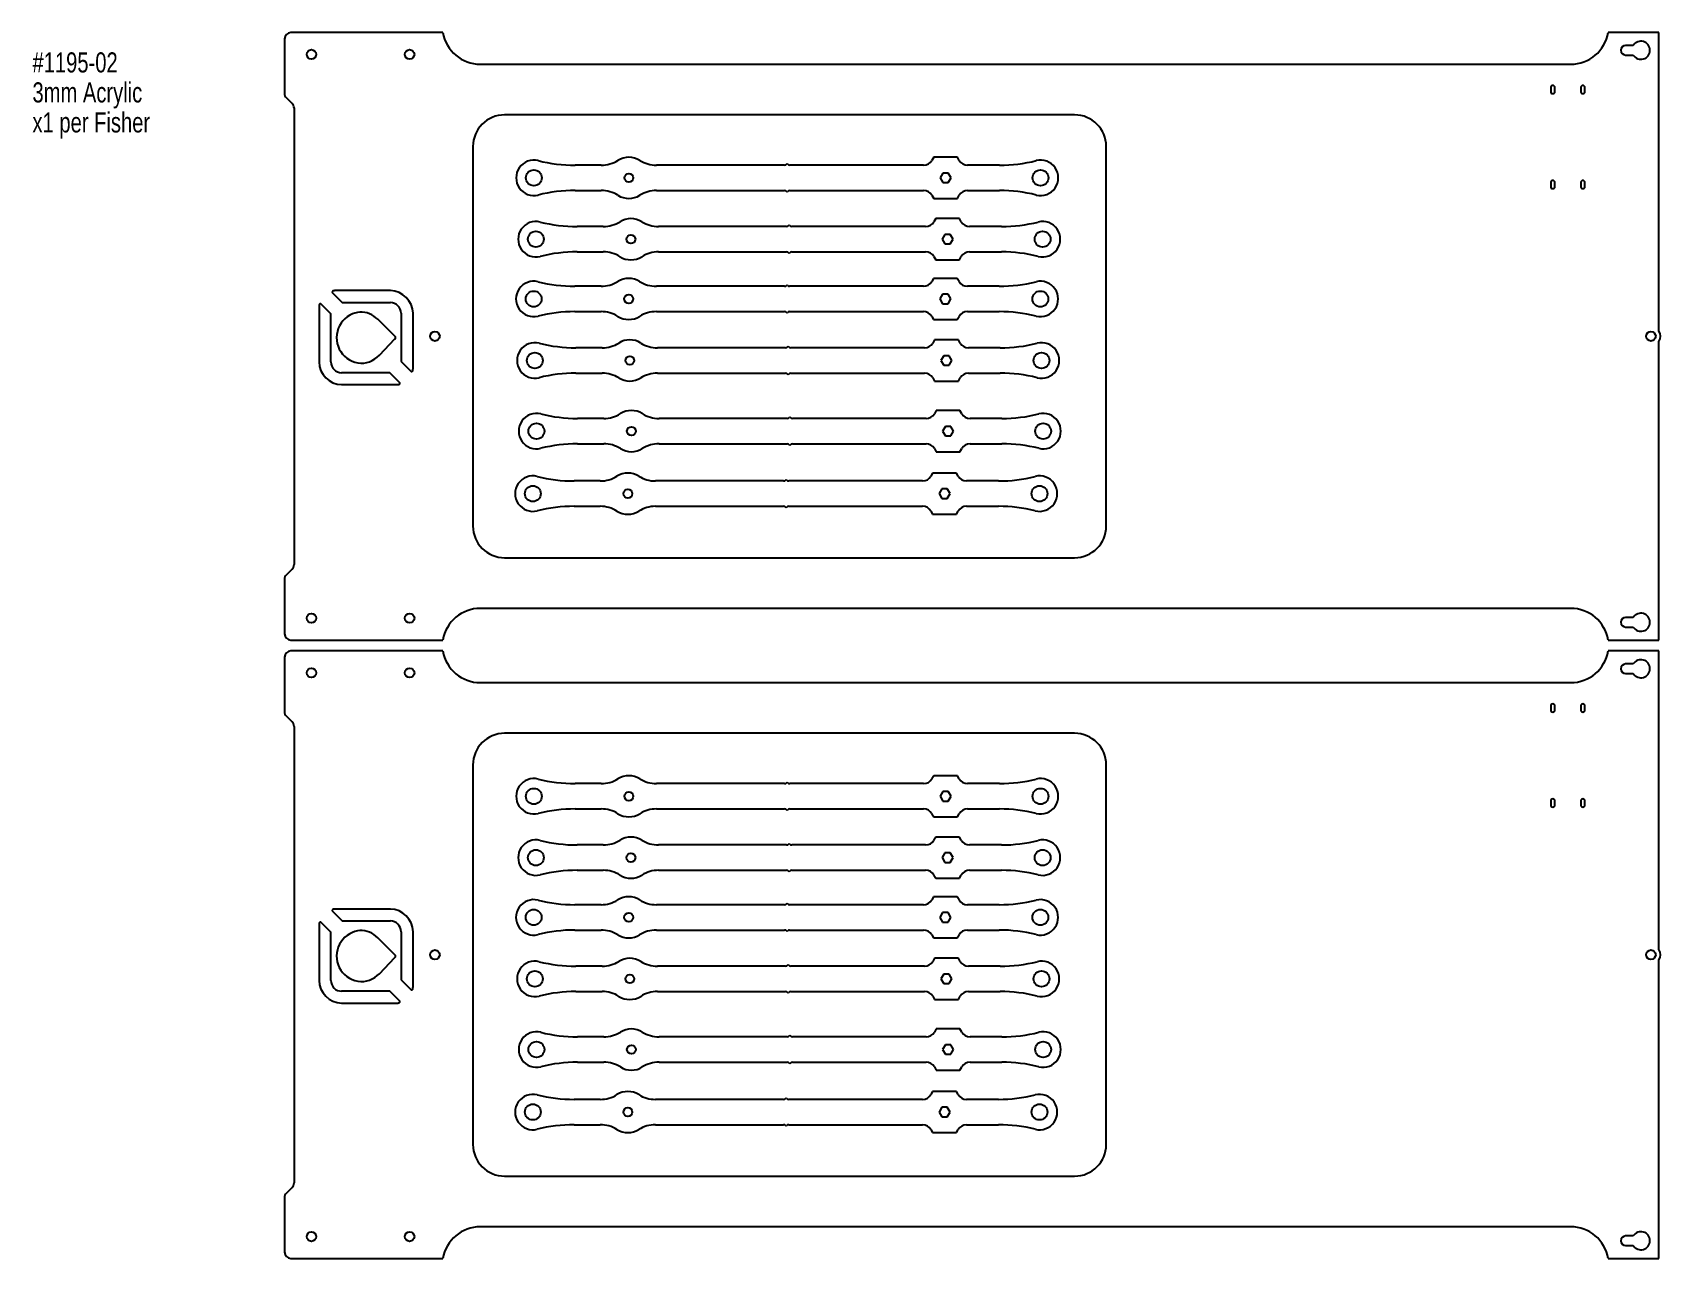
# Model space of a CAD drawing. Extents: x 23 to 537, y 6 to 393.
import ezdxf

# ---------------------------------------------------------------- set-up
doc = ezdxf.new("R2010")
doc.units = 0
doc.layers.get('0').update_dxf_attribs({"linetype": 'CONTINUOUS'})
doc.layers.add('DIMENSIONS', color=179, linetype='CONTINUOUS')
doc.styles.add('SLDTEXTSTYLE0', font='TXT', dxfattribs={"width": 0.75})

# ---------------------------------------------------------------- blocks, each defined once
blk = doc.blocks.new('SW_NOTE_0')
at = {"layer": 'DIMENSIONS', "color": 0, "char_height": 6.35, "attachment_point": 1, "style": 'SLDTEXTSTYLE0'}
for s, insert in [('#1195-02', (0, 8.19)), ('3mm Acrylic', (0, -1.28)), ('x1 per Fisher', (0, -10.75))]:
    blk.add_mtext(s, dxfattribs=dict(at, insert=insert))

msp = doc.modelspace()

# ---------------------------------------------------------------- linework, layer by layer
at = {"color": 7, "linetype": 'CONTINUOUS'}
for p, q in [((152.51, 392.65), (104.51, 392.65)), ((536.51, 392.65), (520.51, 392.65)), ((536.51, 298.38), (536.51, 392.65)), ((102.51, 390.65), (102.51, 373.47)), ((528.43, 388.55), (526.01, 388.55)), ((526.01, 385.55), (528.43, 385.55)), ((164.34, 382.65), (508.68, 382.65)), ((502.36, 375.3), (502.36, 374)), ((503.66, 374), (503.66, 375.3)), ((511.86, 375.3), (511.86, 374)), ((513.16, 374), (513.16, 375.3)), ((103.09, 372.06), (104.92, 370.23)), ((105.51, 368.82), (105.51, 224.63)), ((352.01, 366.65), (172.01, 366.65)), ((162.01, 356.65), (162.01, 236.81)), ((362.01, 236.81), (362.01, 356.65)), ((202.53, 350.76), (194.26, 350.76)), ((260.45, 350.76), (219.99, 350.76)), ((261.26, 351.16), (261.15, 351.05)), ((261.37, 351.05), (261.26, 351.16)), ((304.33, 350.76), (262.07, 350.76)), ((307.51, 353.26), (306.93, 352.26)), ((315.01, 353.26), (307.51, 353.26)), ((315.59, 352.26), (315.01, 353.26)), ((328.26, 350.76), (318.19, 350.76)), ((310.39, 348.26), (309.53, 346.76)), ((309.53, 346.76), (310.39, 345.26)), ((312.13, 348.26), (310.39, 348.26)), ((310.39, 345.26), (312.13, 345.26)), ((312.99, 346.76), (312.13, 348.26)), ((312.13, 345.26), (312.99, 346.76)), ((502.36, 345.3), (502.36, 344)), ((503.66, 344), (503.66, 345.3)), ((511.86, 345.3), (511.86, 344)), ((513.16, 344), (513.16, 345.3)), ((194.26, 342.76), (202.53, 342.76)), ((219.99, 342.76), (260.45, 342.76)), ((261.15, 342.47), (261.26, 342.36)), ((261.26, 342.36), (261.37, 342.47)), ((262.07, 342.76), (304.33, 342.76)), ((306.93, 341.26), (307.51, 340.26)), ((307.51, 340.26), (315.01, 340.26)), ((315.01, 340.26), (315.59, 341.26)), ((318.19, 342.76), (328.26, 342.76)), ((203.17, 331.38), (194.9, 331.38)), ((261.08, 331.38), (220.63, 331.38)), ((261.9, 331.78), (261.79, 331.67)), ((262, 331.67), (261.9, 331.78)), ((304.97, 331.38), (262.71, 331.38)), ((308.14, 333.88), (307.57, 332.88)), ((315.65, 333.88), (308.14, 333.88)), ((316.23, 332.88), (315.65, 333.88)), ((328.9, 331.38), (318.83, 331.38)), ((311.03, 328.88), (310.17, 327.38)), ((310.17, 327.38), (311.03, 325.88)), ((312.76, 328.88), (311.03, 328.88)), ((311.03, 325.88), (312.76, 325.88)), ((313.63, 327.38), (312.76, 328.88)), ((312.76, 325.88), (313.63, 327.38)), ((194.9, 323.38), (203.17, 323.38)), ((220.63, 323.38), (261.08, 323.38)), ((261.79, 323.08), (261.9, 322.98)), ((261.9, 322.98), (262, 323.08)), ((262.71, 323.38), (304.97, 323.38)), ((307.57, 321.88), (308.14, 320.88)), ((308.14, 320.88), (315.65, 320.88)), ((315.65, 320.88), (316.23, 321.88)), ((318.83, 323.38), (328.9, 323.38)), ((307.45, 315.02), (306.88, 314.02)), ((314.96, 315.02), (307.45, 315.02)), ((315.54, 314.02), (314.96, 315.02)), ((117.68, 310.43), (120.6, 307.51)), ((135.94, 311.14), (118.45, 311.14)), ((202.48, 312.52), (194.21, 312.52)), ((260.39, 312.52), (219.94, 312.52)), ((261.21, 312.92), (261.1, 312.81)), ((261.31, 312.81), (261.21, 312.92)), ((304.28, 312.52), (262.02, 312.52)), ((310.34, 310.02), (309.48, 308.52)), ((309.48, 308.52), (310.34, 307.02)), ((312.07, 310.02), (310.34, 310.02)), ((312.94, 308.52), (312.07, 310.02)), ((312.07, 307.02), (312.94, 308.52)), ((328.21, 312.52), (318.14, 312.52)), ((113.41, 306.1), (113.41, 288.61)), ((117.04, 303.95), (114.12, 306.88)), ((117.15, 288.61), (117.15, 303.69)), ((120.86, 307.39), (135.94, 307.4)), ((139.35, 303.99), (139.35, 288.91)), ((143.09, 286.5), (143.09, 303.99)), ((194.21, 304.52), (202.48, 304.52)), ((219.94, 304.52), (260.39, 304.52)), ((261.1, 304.23), (261.21, 304.12)), ((261.21, 304.12), (261.31, 304.23)), ((262.02, 304.52), (304.28, 304.52)), ((310.34, 307.02), (312.07, 307.02)), ((318.14, 304.52), (328.21, 304.52)), ((137.38, 296.73), (132.53, 301.58)), ((306.88, 303.02), (307.45, 302.02)), ((307.45, 302.02), (314.96, 302.02)), ((314.96, 302.02), (315.54, 303.02)), ((132.53, 290.72), (137.38, 295.87)), ((202.82, 293.09), (194.55, 293.09)), ((260.74, 293.09), (220.28, 293.09)), ((261.55, 293.49), (261.45, 293.39)), ((261.66, 293.39), (261.55, 293.49)), ((304.62, 293.09), (262.37, 293.09)), ((307.8, 295.59), (307.22, 294.59)), ((315.31, 295.59), (307.8, 295.59)), ((315.88, 294.59), (315.31, 295.59)), ((328.55, 293.09), (318.48, 293.09)), ((536.51, 200.81), (536.51, 295.07)), ((139.46, 288.65), (142.39, 285.72)), ((310.69, 290.59), (309.82, 289.09)), ((309.82, 289.09), (310.69, 287.59)), ((312.42, 290.59), (310.69, 290.59)), ((313.28, 289.09), (312.42, 290.59)), ((312.42, 287.59), (313.28, 289.09)), ((135.64, 285.2), (120.56, 285.2)), ((138.82, 282.17), (135.9, 285.09)), ((194.55, 285.09), (202.82, 285.09)), ((220.28, 285.09), (260.74, 285.09)), ((261.45, 284.8), (261.55, 284.69)), ((261.55, 284.69), (261.66, 284.8)), ((262.37, 285.09), (304.62, 285.09)), ((307.22, 283.59), (307.8, 282.59)), ((310.69, 287.59), (312.42, 287.59)), ((315.31, 282.59), (315.88, 283.59)), ((318.48, 285.09), (328.55, 285.09)), ((120.56, 281.46), (138.05, 281.46)), ((307.8, 282.59), (315.31, 282.59)), ((308.31, 273.28), (307.73, 272.28)), ((315.82, 273.28), (308.31, 273.28)), ((316.39, 272.28), (315.82, 273.28)), ((203.33, 270.78), (195.06, 270.78)), ((261.25, 270.78), (220.79, 270.78)), ((262.06, 271.18), (261.96, 271.07)), ((262.17, 271.07), (262.06, 271.18)), ((305.13, 270.78), (262.88, 270.78)), ((311.2, 268.28), (310.33, 266.78)), ((312.93, 268.28), (311.2, 268.28)), ((313.79, 266.78), (312.93, 268.28)), ((329.06, 270.78), (318.99, 270.78)), ((195.06, 262.78), (203.33, 262.78)), ((220.79, 262.78), (261.25, 262.78)), ((261.96, 262.49), (262.06, 262.38)), ((262.06, 262.38), (262.17, 262.49)), ((262.88, 262.78), (305.13, 262.78)), ((310.33, 266.78), (311.2, 265.28)), ((311.2, 265.28), (312.93, 265.28)), ((312.93, 265.28), (313.79, 266.78)), ((318.99, 262.78), (329.06, 262.78)), ((307.73, 261.28), (308.31, 260.28)), ((308.31, 260.28), (315.82, 260.28)), ((315.82, 260.28), (316.39, 261.28)), ((307.18, 253.53), (306.61, 252.53)), ((314.69, 253.53), (307.18, 253.53)), ((315.27, 252.53), (314.69, 253.53)), ((202.2, 251.03), (193.93, 251.03)), ((260.12, 251.03), (219.67, 251.03)), ((260.94, 251.43), (260.83, 251.33)), ((261.04, 251.33), (260.94, 251.43)), ((304.01, 251.03), (261.75, 251.03)), ((310.07, 248.53), (309.2, 247.03)), ((309.2, 247.03), (310.07, 245.53)), ((311.8, 248.53), (310.07, 248.53)), ((312.67, 247.03), (311.8, 248.53)), ((311.8, 245.53), (312.67, 247.03)), ((327.94, 251.03), (317.86, 251.03)), ((193.93, 243.03), (202.2, 243.03)), ((219.67, 243.03), (260.12, 243.03)), ((260.83, 242.74), (260.94, 242.63)), ((260.94, 242.63), (261.04, 242.74)), ((261.75, 243.03), (304.01, 243.03)), ((310.07, 245.53), (311.8, 245.53)), ((317.86, 243.03), (327.94, 243.03)), ((306.61, 241.53), (307.18, 240.53)), ((307.18, 240.53), (314.69, 240.53)), ((314.69, 240.53), (315.27, 241.53)), ((172.01, 226.81), (352.01, 226.81)), ((104.92, 223.22), (103.09, 221.39)), ((102.51, 219.98), (102.51, 202.81)), ((508.68, 210.81), (164.34, 210.81)), ((528.43, 207.91), (526.01, 207.91)), ((104.51, 200.81), (152.51, 200.81)), ((520.51, 200.81), (536.51, 200.81)), ((526.01, 204.91), (528.43, 204.91)), ((102.51, 195.34), (102.51, 178.17)), ((152.51, 197.34), (104.51, 197.34)), ((536.51, 197.34), (520.51, 197.34)), ((536.51, 103.08), (536.51, 197.34)), ((528.43, 193.24), (526.01, 193.24)), ((526.01, 190.24), (528.43, 190.24)), ((164.34, 187.34), (508.68, 187.34)), ((502.36, 179.99), (502.36, 178.69)), ((503.66, 178.69), (503.66, 179.99)), ((511.86, 179.99), (511.86, 178.69)), ((513.16, 178.69), (513.16, 179.99)), ((103.09, 176.76), (104.92, 174.93)), ((105.51, 173.52), (105.51, 29.33)), ((352.01, 171.34), (172.01, 171.34)), ((162.01, 161.34), (162.01, 41.5)), ((362.01, 41.5), (362.01, 161.34)), ((202.53, 155.46), (194.26, 155.46)), ((260.45, 155.46), (219.99, 155.46)), ((261.26, 155.86), (261.15, 155.75)), ((261.37, 155.75), (261.26, 155.86)), ((304.33, 155.46), (262.07, 155.46)), ((307.51, 157.96), (306.93, 156.96)), ((315.01, 157.96), (307.51, 157.96)), ((315.59, 156.96), (315.01, 157.96)), ((328.26, 155.46), (318.19, 155.46)), ((310.39, 152.96), (309.53, 151.46)), ((309.53, 151.46), (310.39, 149.96)), ((312.13, 152.96), (310.39, 152.96)), ((310.39, 149.96), (312.13, 149.96)), ((312.99, 151.46), (312.13, 152.96)), ((312.13, 149.96), (312.99, 151.46)), ((502.36, 149.99), (502.36, 148.69)), ((503.66, 148.69), (503.66, 149.99)), ((511.86, 149.99), (511.86, 148.69)), ((513.16, 148.69), (513.16, 149.99)), ((194.26, 147.46), (202.53, 147.46)), ((219.99, 147.46), (260.45, 147.46)), ((261.15, 147.16), (261.26, 147.06)), ((261.26, 147.06), (261.37, 147.16)), ((262.07, 147.46), (304.33, 147.46)), ((306.93, 145.96), (307.51, 144.96)), ((307.51, 144.96), (315.01, 144.96)), ((315.01, 144.96), (315.59, 145.96)), ((318.19, 147.46), (328.26, 147.46)), ((203.17, 136.08), (194.9, 136.08)), ((261.08, 136.08), (220.63, 136.08)), ((261.9, 136.48), (261.79, 136.37)), ((262, 136.37), (261.9, 136.48)), ((304.97, 136.08), (262.71, 136.08)), ((308.14, 138.58), (307.57, 137.58)), ((315.65, 138.58), (308.14, 138.58)), ((316.23, 137.58), (315.65, 138.58)), ((328.9, 136.08), (318.83, 136.08)), ((311.03, 133.58), (310.17, 132.08)), ((310.17, 132.08), (311.03, 130.58)), ((312.76, 133.58), (311.03, 133.58)), ((311.03, 130.58), (312.76, 130.58)), ((313.63, 132.08), (312.76, 133.58)), ((312.76, 130.58), (313.63, 132.08)), ((194.9, 128.08), (203.17, 128.08)), ((220.63, 128.08), (261.08, 128.08)), ((261.79, 127.78), (261.9, 127.68)), ((261.9, 127.68), (262, 127.78)), ((262.71, 128.08), (304.97, 128.08)), ((307.57, 126.58), (308.14, 125.58)), ((308.14, 125.58), (315.65, 125.58)), ((315.65, 125.58), (316.23, 126.58)), ((318.83, 128.08), (328.9, 128.08)), ((307.45, 119.72), (306.88, 118.72)), ((314.96, 119.72), (307.45, 119.72)), ((315.54, 118.72), (314.96, 119.72)), ((117.68, 115.13), (120.6, 112.2)), ((135.94, 115.84), (118.45, 115.83)), ((202.48, 117.22), (194.21, 117.22)), ((260.39, 117.22), (219.94, 117.22)), ((261.21, 117.62), (261.1, 117.51)), ((261.31, 117.51), (261.21, 117.62)), ((304.28, 117.22), (262.02, 117.22)), ((310.34, 114.72), (309.48, 113.22)), ((309.48, 113.22), (310.34, 111.72)), ((312.07, 114.72), (310.34, 114.72)), ((312.94, 113.22), (312.07, 114.72)), ((312.07, 111.72), (312.94, 113.22)), ((328.21, 117.22), (318.14, 117.22)), ((113.41, 110.8), (113.41, 93.31)), ((117.04, 108.65), (114.12, 111.58)), ((117.15, 93.31), (117.15, 108.39)), ((120.86, 112.09), (135.94, 112.09)), ((139.35, 108.69), (139.35, 93.61)), ((143.09, 91.2), (143.09, 108.69)), ((194.21, 109.22), (202.48, 109.22)), ((219.94, 109.22), (260.39, 109.22)), ((261.1, 108.93), (261.21, 108.82)), ((261.21, 108.82), (261.31, 108.93)), ((262.02, 109.22), (304.28, 109.22)), ((310.34, 111.72), (312.07, 111.72)), ((318.14, 109.22), (328.21, 109.22)), ((137.38, 101.42), (132.53, 106.28)), ((306.88, 107.72), (307.45, 106.72)), ((307.45, 106.72), (314.96, 106.72)), ((314.96, 106.72), (315.54, 107.72)), ((132.53, 95.42), (137.38, 100.57)), ((202.82, 97.79), (194.55, 97.79)), ((260.74, 97.79), (220.28, 97.79)), ((261.55, 98.19), (261.45, 98.09)), ((261.66, 98.09), (261.55, 98.19)), ((304.62, 97.79), (262.37, 97.79)), ((307.8, 100.29), (307.22, 99.29)), ((315.31, 100.29), (307.8, 100.29)), ((315.88, 99.29), (315.31, 100.29)), ((328.55, 97.79), (318.48, 97.79)), ((536.51, 5.5), (536.51, 99.77)), ((139.46, 93.35), (142.39, 90.42)), ((310.69, 95.29), (309.82, 93.79)), ((309.82, 93.79), (310.69, 92.29)), ((312.42, 95.29), (310.69, 95.29)), ((313.28, 93.79), (312.42, 95.29)), ((312.42, 92.29), (313.28, 93.79)), ((135.64, 89.9), (120.56, 89.9)), ((138.82, 86.87), (135.9, 89.79)), ((194.55, 89.79), (202.82, 89.79)), ((220.28, 89.79), (260.74, 89.79)), ((261.45, 89.5), (261.55, 89.39)), ((261.55, 89.39), (261.66, 89.5)), ((262.37, 89.79), (304.62, 89.79)), ((307.22, 88.29), (307.8, 87.29)), ((310.69, 92.29), (312.42, 92.29)), ((315.31, 87.29), (315.88, 88.29)), ((318.48, 89.79), (328.55, 89.79)), ((120.56, 86.16), (138.05, 86.16)), ((307.8, 87.29), (315.31, 87.29)), ((308.31, 77.98), (307.73, 76.98)), ((315.82, 77.98), (308.31, 77.98)), ((316.39, 76.98), (315.82, 77.98)), ((203.33, 75.48), (195.06, 75.48)), ((261.25, 75.48), (220.79, 75.48)), ((262.06, 75.88), (261.96, 75.77)), ((262.17, 75.77), (262.06, 75.88)), ((305.13, 75.48), (262.88, 75.48)), ((311.2, 72.98), (310.33, 71.48)), ((312.93, 72.98), (311.2, 72.98)), ((313.79, 71.48), (312.93, 72.98)), ((329.06, 75.48), (318.99, 75.48)), ((195.06, 67.48), (203.33, 67.48)), ((220.79, 67.48), (261.25, 67.48)), ((261.96, 67.18), (262.06, 67.08)), ((262.06, 67.08), (262.17, 67.18)), ((262.88, 67.48), (305.13, 67.48)), ((310.33, 71.48), (311.2, 69.98)), ((311.2, 69.98), (312.93, 69.98)), ((312.93, 69.98), (313.79, 71.48)), ((318.99, 67.48), (329.06, 67.48)), ((307.73, 65.98), (308.31, 64.98)), ((308.31, 64.98), (315.82, 64.98)), ((315.82, 64.98), (316.39, 65.98)), ((307.18, 58.23), (306.61, 57.23)), ((314.69, 58.23), (307.18, 58.23)), ((315.27, 57.23), (314.69, 58.23)), ((202.2, 55.73), (193.93, 55.73)), ((260.12, 55.73), (219.67, 55.73)), ((260.94, 56.13), (260.83, 56.03)), ((261.04, 56.03), (260.94, 56.13)), ((304.01, 55.73), (261.75, 55.73)), ((310.07, 53.23), (309.2, 51.73)), ((309.2, 51.73), (310.07, 50.23)), ((311.8, 53.23), (310.07, 53.23)), ((312.67, 51.73), (311.8, 53.23)), ((311.8, 50.23), (312.67, 51.73)), ((327.94, 55.73), (317.86, 55.73)), ((193.93, 47.73), (202.2, 47.73)), ((219.67, 47.73), (260.12, 47.73)), ((260.83, 47.44), (260.94, 47.33)), ((260.94, 47.33), (261.04, 47.44)), ((261.75, 47.73), (304.01, 47.73)), ((310.07, 50.23), (311.8, 50.23)), ((317.86, 47.73), (327.94, 47.73)), ((306.61, 46.23), (307.18, 45.23)), ((307.18, 45.23), (314.69, 45.23)), ((314.69, 45.23), (315.27, 46.23)), ((172.01, 31.5), (352.01, 31.5)), ((104.92, 27.92), (103.09, 26.09)), ((102.51, 24.68), (102.51, 7.5)), ((508.68, 15.5), (164.34, 15.5)), ((528.43, 12.6), (526.01, 12.6)), ((104.51, 5.5), (152.51, 5.5)), ((520.51, 5.5), (536.51, 5.5)), ((526.01, 9.6), (528.43, 9.6))]:
    msp.add_line(p, q, dxfattribs=at)
at = {"color": 7, "linetype": 'CONTINUOUS', "flags": 128}
for points in [[(118.45, 311.14), (118.19, 311.13), (117.94, 311.08), (117.81, 311.05), (117.7, 310.98), (117.62, 310.88), (117.58, 310.75), (117.59, 310.58), (117.68, 310.43)], [(114.12, 306.88), (113.97, 306.96), (113.79, 306.97), (113.67, 306.93), (113.57, 306.85), (113.5, 306.74), (113.46, 306.61), (113.42, 306.36), (113.41, 306.1)], [(132.53, 301.58), (131.95, 302.1), (131.34, 302.59), (130.71, 303.06), (130.05, 303.48), (129.35, 303.83), (128.62, 304.1), (127.86, 304.28), (127.07, 304.36), (126.29, 304.34), (125.51, 304.23), (124.74, 304.04), (123.99, 303.78), (123.14, 303.36), (122.34, 302.84), (121.6, 302.25), (120.94, 301.57), (120.37, 300.82), (119.88, 300.01), (119.49, 299.15), (119.2, 298.25), (119.02, 297.32), (118.96, 296.38), (119.01, 295.43), (119.17, 294.49), (119.44, 293.58), (119.81, 292.7), (120.28, 291.88), (120.84, 291.12), (121.49, 290.44), (122.22, 289.83), (123.01, 289.3), (123.86, 288.88), (124.76, 288.55), (125.68, 288.34), (126.62, 288.24), (127.56, 288.28), (128.48, 288.44), (129.38, 288.71), (130.24, 289.1), (131.05, 289.57), (131.8, 290.13), (132.53, 290.72)], [(142.39, 285.72), (142.54, 285.64), (142.71, 285.62), (142.83, 285.67), (142.93, 285.75), (143, 285.86), (143.04, 285.98), (143.08, 286.24), (143.09, 286.5)], [(138.05, 281.46), (138.31, 281.47), (138.56, 281.52), (138.69, 281.55), (138.8, 281.62), (138.88, 281.72), (138.92, 281.85), (138.91, 282.02), (138.82, 282.17)], [(118.45, 115.83), (118.19, 115.83), (117.94, 115.78), (117.81, 115.74), (117.7, 115.68), (117.62, 115.58), (117.58, 115.45), (117.59, 115.28), (117.68, 115.13)], [(114.12, 111.58), (113.97, 111.66), (113.79, 111.67), (113.67, 111.63), (113.57, 111.55), (113.5, 111.44), (113.46, 111.31), (113.42, 111.06), (113.41, 110.8)], [(132.53, 106.28), (131.95, 106.8), (131.34, 107.29), (130.71, 107.76), (130.05, 108.18), (129.35, 108.53), (128.62, 108.8), (127.86, 108.98), (127.07, 109.05), (126.29, 109.04), (125.51, 108.93), (124.74, 108.74), (123.99, 108.47), (123.14, 108.06), (122.34, 107.54), (121.6, 106.94), (120.94, 106.27), (120.37, 105.52), (119.88, 104.71), (119.49, 103.85), (119.2, 102.95), (119.02, 102.02), (118.96, 101.07), (119.01, 100.13), (119.17, 99.19), (119.44, 98.28), (119.81, 97.4), (120.28, 96.58), (120.84, 95.82), (121.49, 95.13), (122.22, 94.53), (123.01, 94), (123.86, 93.58), (124.76, 93.25), (125.68, 93.04), (126.62, 92.94), (127.56, 92.98), (128.48, 93.14), (129.38, 93.41), (130.24, 93.79), (131.05, 94.27), (131.8, 94.83), (132.53, 95.42)], [(142.39, 90.42), (142.54, 90.33), (142.71, 90.32), (142.83, 90.37), (142.93, 90.45), (143, 90.56), (143.04, 90.68), (143.08, 90.94), (143.09, 91.2)], [(138.05, 86.16), (138.31, 86.17), (138.56, 86.22), (138.69, 86.25), (138.8, 86.32), (138.88, 86.42), (138.92, 86.54), (138.91, 86.72), (138.82, 86.87)]]:
    msp.add_lwpolyline(points, dxfattribs=at)
at = {"color": 7, "linetype": 'CONTINUOUS'}
for centre, radius in [((111.01, 385.75), 1.5), ((142.01, 385.75), 1.5), ((181.26, 346.76), 2.5), ((211.26, 346.76), 1.4), ((341.26, 346.76), 2.5), ((181.9, 327.38), 2.5), ((341.9, 327.38), 2.5), ((211.9, 327.38), 1.4), ((181.21, 308.52), 2.5), ((211.21, 308.52), 1.4), ((341.21, 308.52), 2.5), ((150.01, 296.73), 1.5), ((534.01, 296.73), 1.5), ((181.55, 289.09), 2.5), ((211.55, 289.09), 1.4), ((341.55, 289.09), 2.5), ((182.06, 266.78), 2.5), ((212.06, 266.78), 1.4), ((342.06, 266.78), 2.5), ((180.94, 247.03), 2.5), ((210.94, 247.03), 1.4), ((340.94, 247.03), 2.5), ((111.01, 207.71), 1.5), ((142.01, 207.71), 1.5), ((111.01, 190.44), 1.5), ((142.01, 190.44), 1.5), ((181.26, 151.46), 2.5), ((211.26, 151.46), 1.4), ((341.26, 151.46), 2.5), ((181.9, 132.08), 2.5), ((341.9, 132.08), 2.5), ((211.9, 132.08), 1.4), ((181.21, 113.22), 2.5), ((211.21, 113.22), 1.4), ((341.21, 113.22), 2.5), ((150.01, 101.42), 1.5), ((534.01, 101.42), 1.5), ((181.55, 93.79), 2.5), ((211.55, 93.79), 1.4), ((341.55, 93.79), 2.5), ((182.06, 71.48), 2.5), ((212.06, 71.48), 1.4), ((342.06, 71.48), 2.5), ((180.94, 51.73), 2.5), ((210.94, 51.73), 1.4), ((340.94, 51.73), 2.5), ((111.01, 12.4), 1.5), ((142.01, 12.4), 1.5)]:
    msp.add_circle(centre, radius, dxfattribs=at)
for centre, radius, start, end in [((104.51, 390.65), 2, 90, 180), ((164.34, 394.65), 12, 189.5941, 270), ((508.68, 394.65), 12, 270, 350.4059), ((526.01, 387.05), 1.5, 90, 270), ((530.85, 387.05), 2.85, 211.7569, 148.2431), ((503.01, 375.3), 0.65, 0, 180), ((512.51, 375.3), 0.65, 0, 180), ((104.51, 373.47), 2, 180, 225), ((103.51, 368.82), 2, 0, 45), ((503.01, 374), 0.65, 180, 0), ((512.51, 374), 0.65, 180, 0), ((172.01, 356.65), 10, 90, 180), ((352.01, 356.65), 10, 0, 90), ((181.26, 346.76), 5.6, 75.9654, 284.0346), ((194.26, 398.76), 48, 255.9654, 270), ((202.53, 360.76), 10, 270, 301.9527), ((211.26, 346.76), 6.5, 58.0473, 121.9527), ((219.99, 360.76), 10, 238.0473, 270), ((260.45, 351.76), 1, 270, 315), ((262.07, 351.76), 1, 225, 270), ((304.33, 353.76), 3, 270, 330), ((318.19, 353.76), 3, 210, 270), ((328.26, 398.76), 48, 270, 284.0346), ((341.26, 346.76), 5.6, 255.9654, 104.0346), ((503.01, 345.3), 0.65, 0, 180), ((512.51, 345.3), 0.65, 0, 180), ((194.26, 294.76), 48, 90, 104.0346), ((202.53, 332.76), 10, 58.0473, 90), ((211.26, 346.76), 6.5, 238.0473, 301.9527), ((219.99, 332.76), 10, 90, 121.9527), ((260.45, 341.76), 1, 45, 90), ((262.07, 341.76), 1, 90, 135), ((304.33, 339.76), 3, 30, 90), ((318.19, 339.76), 3, 90, 150), ((328.26, 294.76), 48, 75.9654, 90), ((503.01, 344), 0.65, 180, 0), ((512.51, 344), 0.65, 180, 0), ((181.9, 327.38), 5.6, 75.9654, 284.0346), ((194.9, 379.38), 48, 255.9654, 270), ((203.17, 341.38), 10, 270, 301.9527), ((211.9, 327.38), 6.5, 58.0473, 121.9527), ((220.63, 341.38), 10, 238.0473, 270), ((261.08, 332.38), 1, 270, 315), ((262.71, 332.38), 1, 225, 270), ((304.97, 334.38), 3, 270, 330), ((318.83, 334.38), 3, 210, 270), ((328.9, 379.38), 48, 270, 284.0346), ((341.9, 327.38), 5.6, 255.9654, 104.0346), ((194.9, 275.38), 48, 90, 104.0346), ((203.17, 313.38), 10, 58.0473, 90), ((211.9, 327.38), 6.5, 238.0473, 301.9527), ((220.63, 313.38), 10, 90, 121.9527), ((261.08, 322.38), 1, 45, 90), ((262.71, 322.38), 1, 90, 135), ((304.97, 320.38), 3, 30, 90), ((318.83, 320.38), 3, 90, 150), ((328.9, 275.38), 48, 75.9654, 90), ((181.21, 308.52), 5.6, 75.9654, 284.0346), ((194.21, 360.52), 48, 255.9654, 270), ((202.48, 322.52), 10, 270, 301.9527), ((211.21, 308.52), 6.5, 58.0473, 121.9527), ((219.94, 322.52), 10, 238.0473, 270), ((304.28, 315.52), 3, 270, 330), ((318.14, 315.52), 3, 210, 270), ((328.21, 360.52), 48, 270, 284.0346), ((341.21, 308.52), 5.6, 255.9654, 104.0346), ((135.76, 303.81), 7.33, 1.402, 88.6023), ((260.39, 313.52), 1, 270, 315), ((262.02, 313.52), 1, 225, 270), ((116.82, 303.7), 0.335, 358.1393, 48.2032), ((120.83, 307.68), 0.286, 217.167, 276.2457), ((135.92, 303.97), 3.43, 0.3444, 89.6645), ((194.21, 256.52), 48, 90, 104.0346), ((202.48, 294.52), 10, 58.0473, 90), ((219.94, 294.52), 10, 90, 121.9527), ((260.39, 303.52), 1, 45, 90), ((262.02, 303.52), 1, 90, 135), ((304.28, 301.52), 3, 30, 90), ((318.14, 301.52), 3, 90, 150), ((328.21, 256.52), 48, 75.9654, 90), ((211.21, 308.52), 6.5, 238.0473, 301.9527), ((534.01, 296.73), 3, 326.4427, 33.5573), ((136.9, 296.26), 0.667, 1.4802, 43.7326), ((136.96, 296.31), 0.607, 313.9834, 357.2515), ((181.55, 289.09), 5.6, 75.9654, 284.0346), ((194.55, 341.09), 48, 255.9654, 270), ((202.82, 303.09), 10, 270, 301.9527), ((211.55, 289.09), 6.5, 58.0473, 121.9527), ((220.28, 303.09), 10, 238.0473, 270), ((260.74, 294.09), 1, 270, 315), ((262.37, 294.09), 1, 225, 270), ((304.62, 296.09), 3, 270, 330), ((318.48, 296.09), 3, 210, 270), ((328.55, 341.09), 48, 270, 284.0346), ((341.55, 289.09), 5.6, 255.9654, 104.0346), ((120.74, 288.79), 7.33, 181.4018, 268.6092), ((120.58, 288.63), 3.43, 180.3203, 269.6841), ((139.66, 288.89), 0.315, 176.1955, 229.5964), ((135.68, 284.95), 0.263, 34.6538, 99.2741), ((194.55, 237.09), 48, 90, 104.0346), ((202.82, 275.09), 10, 58.0473, 90), ((211.55, 289.09), 6.5, 238.0473, 301.9527), ((220.28, 275.09), 10, 90, 121.9527), ((260.74, 284.09), 1, 45, 90), ((262.37, 284.09), 1, 90, 135), ((304.62, 282.09), 3, 30, 90), ((318.48, 282.09), 3, 90, 150), ((328.55, 237.09), 48, 75.9654, 90), ((212.06, 266.78), 6.5, 58.0473, 121.9527), ((182.06, 266.78), 5.6, 75.9654, 284.0346), ((195.06, 318.78), 48, 255.9654, 270), ((203.33, 280.78), 10, 270, 301.9527), ((220.79, 280.78), 10, 238.0473, 270), ((261.25, 271.78), 1, 270, 315), ((262.88, 271.78), 1, 225, 270), ((305.13, 273.78), 3, 270, 330), ((318.99, 273.78), 3, 210, 270), ((329.06, 318.78), 48, 270, 284.0346), ((342.06, 266.78), 5.6, 255.9654, 104.0346), ((195.06, 214.78), 48, 90, 104.0346), ((203.33, 252.78), 10, 58.0473, 90), ((220.79, 252.78), 10, 90, 121.9527), ((261.25, 261.78), 1, 45, 90), ((262.88, 261.78), 1, 90, 135), ((305.13, 259.78), 3, 30, 90), ((318.99, 259.78), 3, 90, 150), ((329.06, 214.78), 48, 75.9654, 90), ((212.06, 266.78), 6.5, 238.0473, 301.9527), ((180.94, 247.03), 5.6, 75.9654, 284.0346), ((193.93, 299.03), 48, 255.9654, 270), ((202.2, 261.03), 10, 270, 301.9527), ((210.94, 247.03), 6.5, 58.0473, 121.9527), ((219.67, 261.03), 10, 238.0473, 270), ((304.01, 254.03), 3, 270, 330), ((317.86, 254.03), 3, 210, 270), ((327.94, 299.03), 48, 270, 284.0346), ((340.94, 247.03), 5.6, 255.9654, 104.0346), ((260.12, 252.03), 1, 270, 315), ((261.75, 252.03), 1, 225, 270), ((193.93, 195.03), 48, 90, 104.0346), ((202.2, 233.03), 10, 58.0473, 90), ((219.67, 233.03), 10, 90, 121.9527), ((260.12, 242.03), 1, 45, 90), ((261.75, 242.03), 1, 90, 135), ((304.01, 240.03), 3, 30, 90), ((317.86, 240.03), 3, 90, 150), ((327.94, 195.03), 48, 75.9654, 90), ((172.01, 236.81), 10, 180, 270), ((210.94, 247.03), 6.5, 238.0473, 301.9527), ((352.01, 236.81), 10, 270, 0), ((104.51, 219.98), 2, 135, 180), ((103.51, 224.63), 2, 315, 0), ((164.34, 198.81), 12, 90, 170.4059), ((508.68, 198.81), 12, 9.5941, 90), ((526.01, 206.41), 1.5, 90, 270), ((530.85, 206.41), 2.85, 211.7569, 148.2431), ((104.51, 202.81), 2, 180, 270), ((104.51, 195.34), 2, 90, 180), ((164.34, 199.34), 12, 189.5941, 270), ((508.68, 199.34), 12, 270, 350.4059), ((526.01, 191.74), 1.5, 90, 270), ((530.85, 191.74), 2.85, 211.7569, 148.2431), ((503.01, 179.99), 0.65, 0, 180), ((512.51, 179.99), 0.65, 0, 180), ((104.51, 178.17), 2, 180, 225), ((103.51, 173.52), 2, 0, 45), ((503.01, 178.69), 0.65, 180, 0), ((512.51, 178.69), 0.65, 180, 0), ((172.01, 161.34), 10, 90, 180), ((352.01, 161.34), 10, 0, 90), ((181.26, 151.46), 5.6, 75.9654, 284.0346), ((194.26, 203.46), 48, 255.9654, 270), ((202.53, 165.46), 10, 270, 301.9527), ((211.26, 151.46), 6.5, 58.0473, 121.9527), ((219.99, 165.46), 10, 238.0473, 270), ((260.45, 156.46), 1, 270, 315), ((262.07, 156.46), 1, 225, 270), ((304.33, 158.46), 3, 270, 330), ((318.19, 158.46), 3, 210, 270), ((328.26, 203.46), 48, 270, 284.0346), ((341.26, 151.46), 5.6, 255.9654, 104.0346), ((503.01, 149.99), 0.65, 0, 180), ((512.51, 149.99), 0.65, 0, 180), ((194.26, 99.46), 48, 90, 104.0346), ((202.53, 137.46), 10, 58.0473, 90), ((211.26, 151.46), 6.5, 238.0473, 301.9527), ((219.99, 137.46), 10, 90, 121.9527), ((260.45, 146.46), 1, 45, 90), ((262.07, 146.46), 1, 90, 135), ((304.33, 144.46), 3, 30, 90), ((318.19, 144.46), 3, 90, 150), ((328.26, 99.46), 48, 75.9654, 90), ((503.01, 148.69), 0.65, 180, 0), ((512.51, 148.69), 0.65, 180, 0), ((181.9, 132.08), 5.6, 75.9654, 284.0346), ((194.9, 184.08), 48, 255.9654, 270), ((203.17, 146.08), 10, 270, 301.9527), ((211.9, 132.08), 6.5, 58.0473, 121.9527), ((220.63, 146.08), 10, 238.0473, 270), ((261.08, 137.08), 1, 270, 315), ((262.71, 137.08), 1, 225, 270), ((304.97, 139.08), 3, 270, 330), ((318.83, 139.08), 3, 210, 270), ((328.9, 184.08), 48, 270, 284.0346), ((341.9, 132.08), 5.6, 255.9654, 104.0346), ((194.9, 80.08), 48, 90, 104.0346), ((203.17, 118.08), 10, 58.0473, 90), ((211.9, 132.08), 6.5, 238.0473, 301.9527), ((220.63, 118.08), 10, 90, 121.9527), ((261.08, 127.08), 1, 45, 90), ((262.71, 127.08), 1, 90, 135), ((304.97, 125.08), 3, 30, 90), ((318.83, 125.08), 3, 90, 150), ((328.9, 80.08), 48, 75.9654, 90), ((181.21, 113.22), 5.6, 75.9654, 284.0346), ((194.21, 165.22), 48, 255.9654, 270), ((202.48, 127.22), 10, 270, 301.9527), ((211.21, 113.22), 6.5, 58.0473, 121.9527), ((219.94, 127.22), 10, 238.0473, 270), ((304.28, 120.22), 3, 270, 330), ((318.14, 120.22), 3, 210, 270), ((328.21, 165.22), 48, 270, 284.0346), ((341.21, 113.22), 5.6, 255.9654, 104.0346), ((135.76, 108.51), 7.33, 1.402, 88.6023), ((260.39, 118.22), 1, 270, 315), ((262.02, 118.22), 1, 225, 270), ((116.82, 108.4), 0.335, 358.1393, 48.2032), ((120.83, 112.38), 0.286, 217.167, 276.2457), ((135.92, 108.67), 3.43, 0.3444, 89.6645), ((194.21, 61.22), 48, 90, 104.0346), ((202.48, 99.22), 10, 58.0473, 90), ((219.94, 99.22), 10, 90, 121.9527), ((260.39, 108.22), 1, 45, 90), ((262.02, 108.22), 1, 90, 135), ((304.28, 106.22), 3, 30, 90), ((318.14, 106.22), 3, 90, 150), ((328.21, 61.22), 48, 75.9654, 90), ((211.21, 113.22), 6.5, 238.0473, 301.9527), ((534.01, 101.42), 3, 326.4427, 33.5573), ((136.9, 100.96), 0.667, 1.4802, 43.7326), ((136.96, 101.01), 0.607, 313.9834, 357.2515), ((181.55, 93.79), 5.6, 75.9654, 284.0346), ((194.55, 145.79), 48, 255.9654, 270), ((202.82, 107.79), 10, 270, 301.9527), ((211.55, 93.79), 6.5, 58.0473, 121.9527), ((220.28, 107.79), 10, 238.0473, 270), ((260.74, 98.79), 1, 270, 315), ((262.37, 98.79), 1, 225, 270), ((304.62, 100.79), 3, 270, 330), ((318.48, 100.79), 3, 210, 270), ((328.55, 145.79), 48, 270, 284.0346), ((341.55, 93.79), 5.6, 255.9654, 104.0346), ((120.74, 93.49), 7.33, 181.4018, 268.6092), ((120.58, 93.33), 3.43, 180.3203, 269.6841), ((139.66, 93.59), 0.315, 176.1955, 229.5964), ((135.68, 89.64), 0.263, 34.6538, 99.2741), ((194.55, 41.79), 48, 90, 104.0346), ((202.82, 79.79), 10, 58.0473, 90), ((211.55, 93.79), 6.5, 238.0473, 301.9527), ((220.28, 79.79), 10, 90, 121.9527), ((260.74, 88.79), 1, 45, 90), ((262.37, 88.79), 1, 90, 135), ((304.62, 86.79), 3, 30, 90), ((318.48, 86.79), 3, 90, 150), ((328.55, 41.79), 48, 75.9654, 90), ((212.06, 71.48), 6.5, 58.0473, 121.9527), ((182.06, 71.48), 5.6, 75.9654, 284.0346), ((195.06, 123.48), 48, 255.9654, 270), ((203.33, 85.48), 10, 270, 301.9527), ((220.79, 85.48), 10, 238.0473, 270), ((261.25, 76.48), 1, 270, 315), ((262.88, 76.48), 1, 225, 270), ((305.13, 78.48), 3, 270, 330), ((318.99, 78.48), 3, 210, 270), ((329.06, 123.48), 48, 270, 284.0346), ((342.06, 71.48), 5.6, 255.9654, 104.0346), ((195.06, 19.48), 48, 90, 104.0346), ((203.33, 57.48), 10, 58.0473, 90), ((220.79, 57.48), 10, 90, 121.9527), ((261.25, 66.48), 1, 45, 90), ((262.88, 66.48), 1, 90, 135), ((305.13, 64.48), 3, 30, 90), ((318.99, 64.48), 3, 90, 150), ((329.06, 19.48), 48, 75.9654, 90), ((212.06, 71.48), 6.5, 238.0473, 301.9527), ((180.94, 51.73), 5.6, 75.9654, 284.0346), ((193.93, 103.73), 48, 255.9654, 270), ((202.2, 65.73), 10, 270, 301.9527), ((210.94, 51.73), 6.5, 58.0473, 121.9527), ((219.67, 65.73), 10, 238.0473, 270), ((304.01, 58.73), 3, 270, 330), ((317.86, 58.73), 3, 210, 270), ((327.94, 103.73), 48, 270, 284.0346), ((340.94, 51.73), 5.6, 255.9654, 104.0346), ((260.12, 56.73), 1, 270, 315), ((261.75, 56.73), 1, 225, 270), ((193.93, -0.27), 48, 90, 104.0346), ((202.2, 37.73), 10, 58.0473, 90), ((219.67, 37.73), 10, 90, 121.9527), ((260.12, 46.73), 1, 45, 90), ((261.75, 46.73), 1, 90, 135), ((304.01, 44.73), 3, 30, 90), ((317.86, 44.73), 3, 90, 150), ((327.94, -0.27), 48, 75.9654, 90), ((172.01, 41.5), 10, 180, 270), ((210.94, 51.73), 6.5, 238.0473, 301.9527), ((352.01, 41.5), 10, 270, 0), ((104.51, 24.68), 2, 135, 180), ((103.51, 29.33), 2, 315, 0), ((164.34, 3.5), 12, 90, 170.4059), ((508.68, 3.5), 12, 9.5941, 90), ((526.01, 11.1), 1.5, 90, 270), ((530.85, 11.1), 2.85, 211.7569, 148.2431), ((104.51, 7.5), 2, 180, 270)]:
    msp.add_arc(centre, radius, start, end, dxfattribs=at)

# ---------------------------------------------------------------- block references
at = {"layer": 'DIMENSIONS'}
msp.add_blockref('SW_NOTE_0', (22.92, 378.2), dxfattribs=at)

doc.saveas('drawing.dxf')
